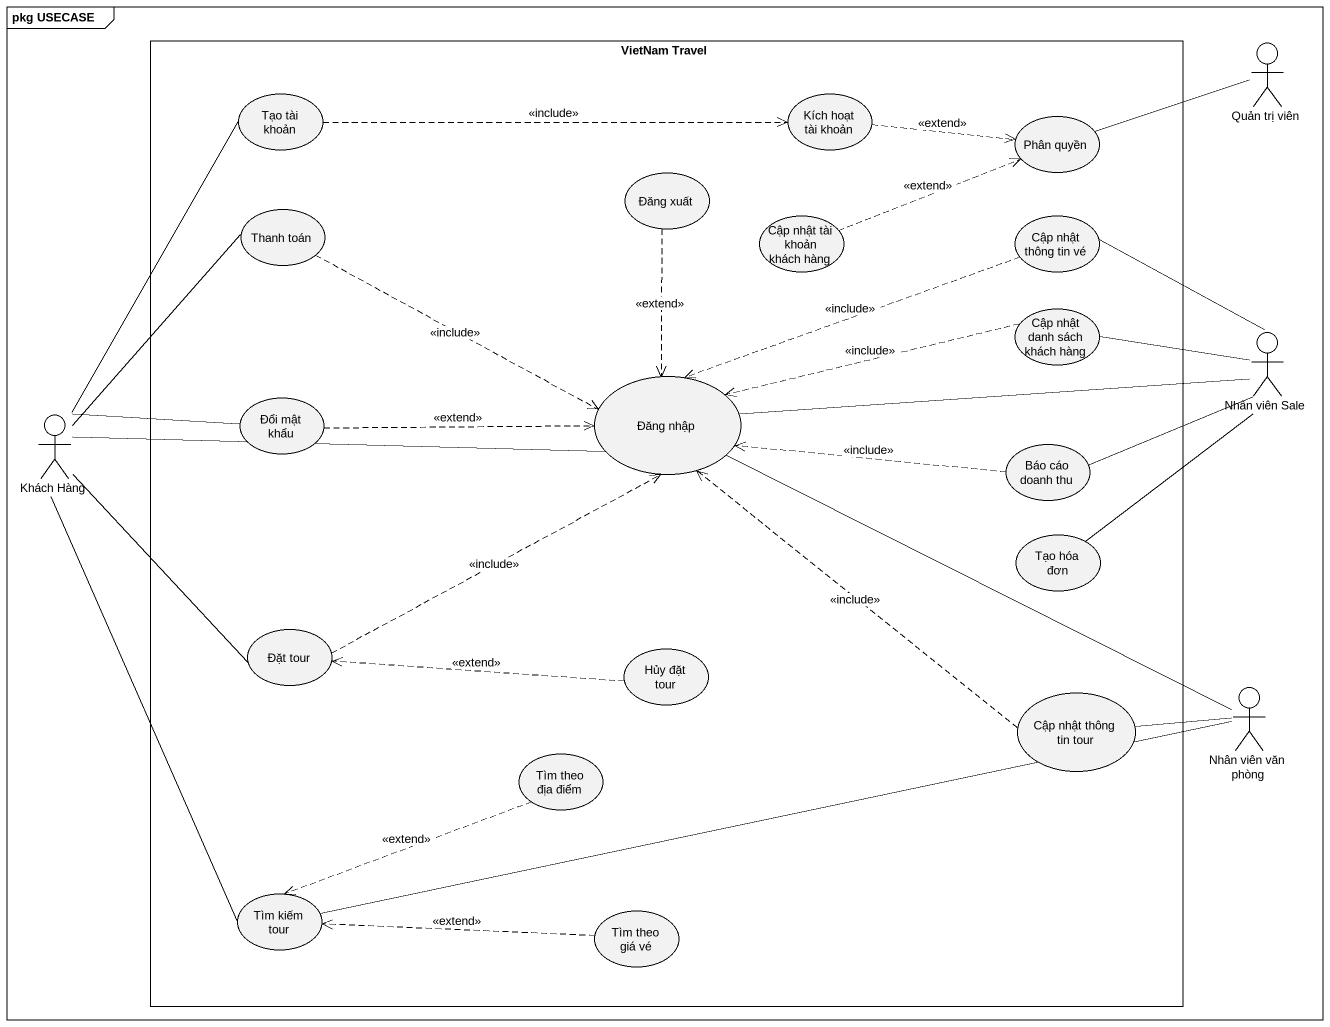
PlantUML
@startuml
mainframe pkg USECASE
rectangle "VietNam Travel" as VietNam_Travel {
  usecase "Tạo tài khoản" as Tạo_tài_khoản
  usecase "Kích hoạt tài khoản" as Kích_hoạt_tài_khoản
  usecase "Phân quyền" as Phân_quyền
  usecase "Đăng xuất" as Đăng_xuất
  usecase "Thanh toán" as Thanh_toán
  usecase "Cập nhật tài khoản khách hàng" as Cập_nhật_tài_khoản_khách
  usecase "Cập nhật thông tin vé" as Cập_nhật_thông_tin_vé
  usecase "Cập nhật danh sách khách hàng" as Cập_nhật_danh_sách_khách
  usecase "Đổi mật khẩu" as Đổi_mật_khẩu
  usecase "Đăng nhập" as Đăng_nhập
  usecase "Báo cáo doanh thu" as Báo_cáo_doanh_thu
  usecase "Tạo hóa đơn" as Tạo_hóa_đơn
  usecase "Đặt tour" as Đặt_tour
  usecase "Hủy đặt tour" as Hủy_đặt_tour
  usecase "Cập nhật thông tin tour" as Cập_nhật_thông_tin_tour
  usecase "Tìm theo địa điểm" as Tìm_theo_địa_điểm
  usecase "Tìm kiếm tour" as Tìm_kiếm_tour
  usecase "Tìm theo giá vé" as Tìm_theo_giá_vé
}
actor "Quản trị viên" as Quản_trị_viên
actor "Nhân viên Sale" as Nhân_viên_Sale
actor "Khách Hàng" as Khách_Hàng
actor "Nhân viên văn phòng" as Nhân_viên_văn_phòng
Quản_trị_viên -left- Phân_quyền
Tạo_tài_khoản .right.> Kích_hoạt_tài_khoản : <<include>>
Kích_hoạt_tài_khoản .right.> Phân_quyền : <<extend>>
Đăng_xuất ..> Đăng_nhập : <<extend>>
Thanh_toán .right.> Đăng_nhập : <<include>>
Cập_nhật_tài_khoản_khách .right.> Phân_quyền : <<extend>>
Cập_nhật_thông_tin_vé .left.> Đăng_nhập : <<include>>
Cập_nhật_danh_sách_khách .left.> Đăng_nhập : <<include>>
Nhân_viên_Sale -up- Cập_nhật_thông_tin_vé
Nhân_viên_Sale -left- Cập_nhật_danh_sách_khách
Nhân_viên_Sale -left- Đăng_nhập
Nhân_viên_Sale -- Tạo_hóa_đơn
Đổi_mật_khẩu .right.> Đăng_nhập : <<extend>>
Đăng_nhập -right- Nhân_viên_văn_phòng
Khách_Hàng -up- Tạo_tài_khoản
Khách_Hàng -up- Thanh_toán
Khách_Hàng -right- Đổi_mật_khẩu
Khách_Hàng -right- Đăng_nhập
Khách_Hàng -- Đặt_tour
Khách_Hàng -- Tìm_kiếm_tour
Báo_cáo_doanh_thu -right- Nhân_viên_Sale
Báo_cáo_doanh_thu .left.> Đăng_nhập : <<include>>
Đặt_tour .up.> Đăng_nhập : <<include>>
Hủy_đặt_tour .left.> Đặt_tour : <<extend>>
Cập_nhật_thông_tin_tour .up.> Đăng_nhập : <<include>>
Nhân_viên_văn_phòng -left- Cập_nhật_thông_tin_tour
Nhân_viên_văn_phòng -left- Tìm_kiếm_tour
Tìm_theo_địa_điểm .left.> Tìm_kiếm_tour : <<extend>>
Tìm_theo_giá_vé .left.> Tìm_kiếm_tour : <<extend>>
@enduml
